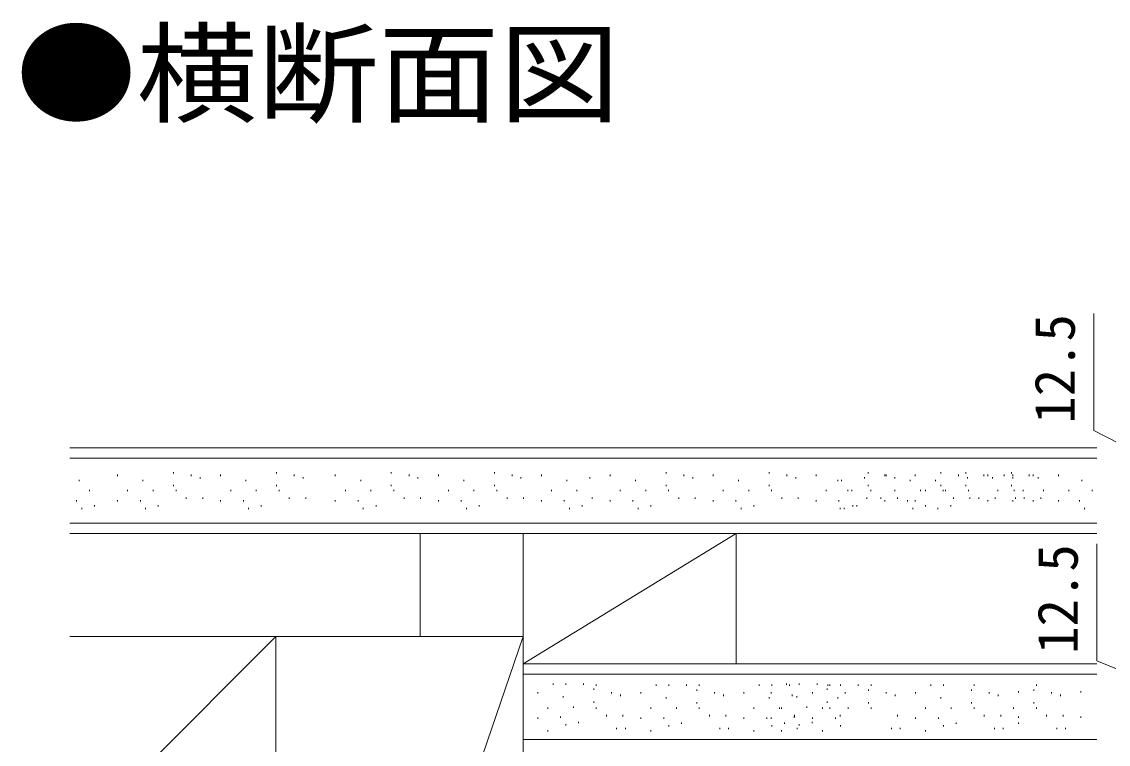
# Model space of a CAD drawing. Units: millimetres, scale not verified. Extents: x -1188 to -198, y -840 to 760.
# Drawn here: x -924 to -765.8, y -553.3 to -448 of the extents above; entities that cross this region are included whole.
import ezdxf
from ezdxf.enums import TextEntityAlignment as Align

# ---------------------------------------------------------------- set-up
doc = ezdxf.new("R2010")
doc.units = ezdxf.units.MM
doc.header["$LTSCALE"] = 4
doc.layers.add('0-1_USER1', color=4, linetype='Continuous')
doc.layers.add('0-3_YKK_D', color=6, linetype='Continuous', lineweight=9)
doc.layers.add('0-7_YSS_K', color=3, linetype='Continuous', lineweight=9)
doc.styles.add('ＭＳ ゴシック', font='')
doc.styles.get('ＭＳ ゴシック').set_extended_font_data('MS Gothic')

msp = doc.modelspace()

# ---------------------------------------------------------------- linework, layer by layer
at = {"layer": '0-3_YKK_D'}
for p, q in [((-767.93, -507.586), (-767.93, -490.546)), ((-751, -516.337), (-767.93, -507.586)), ((-767.5, -541.112), (-767.5, -524.072)), ((-751, -547.837), (-767.5, -541.112))]:
    msp.add_line(p, q, dxfattribs=at)
at = {"layer": '0-7_YSS_K'}
for p, q in [((-917, -510.087), (-767.5, -510.087)), ((-767.5, -511.587), (-917, -511.587)), ((-910.082, -514.205), (-910.082, -514.005)), ((-901.928, -513.835), (-901.928, -513.635)), ((-899.334, -514.205), (-899.334, -514.005)), ((-895.082, -514.205), (-895.082, -514.005)), ((-886.928, -513.835), (-886.928, -513.635)), ((-884.334, -514.205), (-884.334, -514.005)), ((-878.361, -514.205), (-878.361, -514.005)), ((-870.207, -513.835), (-870.207, -513.635)), ((-867.612, -514.205), (-867.612, -514.005)), ((-863.361, -514.205), (-863.361, -514.005)), ((-855.207, -513.835), (-855.207, -513.635)), ((-852.612, -514.205), (-852.612, -514.005)), ((-848.361, -514.205), (-848.361, -514.005)), ((-838.36, -514.205), (-838.36, -514.005)), ((-838.36, -514.205), (-838.36, -514.005)), ((-830.207, -513.835), (-830.207, -513.635)), ((-827.612, -514.205), (-827.612, -514.005)), ((-823.36, -514.205), (-823.36, -514.005)), ((-815.207, -513.835), (-815.207, -513.635)), ((-812.612, -514.205), (-812.612, -514.005)), ((-808.361, -514.205), (-808.361, -514.005)), ((-800.762, -513.835), (-800.762, -513.635)), ((-798.36, -514.205), (-798.36, -514.005)), ((-798.167, -514.205), (-798.167, -514.005)), ((-793.915, -514.205), (-793.915, -514.005)), ((-790.207, -513.835), (-790.207, -513.635)), ((-787.612, -514.205), (-787.612, -514.005)), ((-786.536, -513.835), (-786.536, -513.635)), ((-783.942, -514.205), (-783.942, -514.005)), ((-783.361, -514.205), (-783.361, -514.005)), ((-780.986, -514.205), (-780.986, -514.005)), ((-779.909, -513.835), (-779.909, -513.635)), ((-779.69, -514.205), (-779.69, -514.005)), ((-777.315, -514.205), (-777.315, -514.005)), ((-776.734, -514.205), (-776.734, -514.005)), ((-773.063, -514.205), (-773.063, -514.005)), ((-915.654, -514.947), (-915.654, -514.747)), ((-906.376, -514.947), (-906.376, -514.747)), ((-901.928, -515.688), (-901.928, -515.488)), ((-898.047, -514.576), (-898.047, -514.376)), ((-891.376, -514.947), (-891.376, -514.747)), ((-886.928, -515.688), (-886.928, -515.488)), ((-883.047, -514.576), (-883.047, -514.376)), ((-874.654, -514.947), (-874.654, -514.747)), ((-870.207, -515.688), (-870.207, -515.488)), ((-866.326, -514.576), (-866.326, -514.376)), ((-859.654, -514.947), (-859.654, -514.747)), ((-855.207, -515.688), (-855.207, -515.488)), ((-851.326, -514.576), (-851.326, -514.376)), ((-844.654, -514.947), (-844.654, -514.747)), ((-841.326, -514.576), (-841.326, -514.376)), ((-834.654, -514.947), (-834.654, -514.747)), ((-830.207, -515.688), (-830.207, -515.488)), ((-826.326, -514.576), (-826.326, -514.376)), ((-819.654, -514.947), (-819.654, -514.747)), ((-815.207, -515.688), (-815.207, -515.488)), ((-811.326, -514.576), (-811.326, -514.376)), ((-805.209, -514.947), (-805.209, -514.747)), ((-804.654, -514.947), (-804.654, -514.747)), ((-801.326, -514.576), (-801.326, -514.376)), ((-800.762, -515.688), (-800.762, -515.488)), ((-796.88, -514.576), (-796.88, -514.376)), ((-794.654, -514.947), (-794.654, -514.747)), ((-790.984, -514.947), (-790.984, -514.747)), ((-790.207, -515.688), (-790.207, -515.488)), ((-786.536, -515.688), (-786.536, -515.488)), ((-786.326, -514.576), (-786.326, -514.376)), ((-782.655, -514.576), (-782.655, -514.376)), ((-779.909, -515.688), (-779.909, -515.488)), ((-779.699, -514.576), (-779.699, -514.376)), ((-776.028, -514.576), (-776.028, -514.376)), ((-769.654, -514.947), (-769.654, -514.747)), ((-914.172, -516.429), (-914.172, -516.229)), ((-908.599, -516.429), (-908.599, -516.229)), ((-904.893, -516.429), (-904.893, -516.229)), ((-901.558, -516.429), (-901.558, -516.229)), ((-893.599, -516.429), (-893.599, -516.229)), ((-889.893, -516.429), (-889.893, -516.229)), ((-886.558, -516.429), (-886.558, -516.229)), ((-876.878, -516.429), (-876.878, -516.229)), ((-873.172, -516.429), (-873.172, -516.229)), ((-869.836, -516.429), (-869.836, -516.229)), ((-861.878, -516.429), (-861.878, -516.229)), ((-858.172, -516.429), (-858.172, -516.229)), ((-854.836, -516.429), (-854.836, -516.229)), ((-846.878, -516.429), (-846.878, -516.229)), ((-843.172, -516.429), (-843.172, -516.229)), ((-836.878, -516.429), (-836.878, -516.229)), ((-836.878, -516.429), (-836.878, -516.229)), ((-833.172, -516.429), (-833.172, -516.229)), ((-829.836, -516.429), (-829.836, -516.229)), ((-821.878, -516.429), (-821.878, -516.229)), ((-818.172, -516.429), (-818.172, -516.229)), ((-814.836, -516.429), (-814.836, -516.229)), ((-806.878, -516.429), (-806.878, -516.229)), ((-803.727, -516.429), (-803.727, -516.229)), ((-803.172, -516.429), (-803.172, -516.229)), ((-800.391, -516.429), (-800.391, -516.229)), ((-796.878, -516.429), (-796.878, -516.229)), ((-793.172, -516.429), (-793.172, -516.229)), ((-792.433, -516.429), (-792.433, -516.229)), ((-789.836, -516.429), (-789.836, -516.229)), ((-789.501, -516.429), (-789.501, -516.229)), ((-786.166, -516.429), (-786.166, -516.229)), ((-781.878, -516.429), (-781.878, -516.229)), ((-779.539, -516.429), (-779.539, -516.229)), ((-778.207, -516.429), (-778.207, -516.229)), ((-775.251, -516.429), (-775.251, -516.229)), ((-771.581, -516.429), (-771.581, -516.229)), ((-768.172, -516.429), (-768.172, -516.229)), ((-916.025, -517.912), (-916.025, -517.712)), ((-915.284, -519.024), (-915.284, -518.824)), ((-913.43, -518.653), (-913.43, -518.453)), ((-910.082, -517.912), (-910.082, -517.712)), ((-906.746, -517.912), (-906.746, -517.712)), ((-906.005, -519.024), (-906.005, -518.824)), ((-904.152, -518.653), (-904.152, -518.453)), ((-900.075, -517.541), (-900.075, -517.341)), ((-897.676, -517.541), (-897.676, -517.341)), ((-895.082, -517.912), (-895.082, -517.712)), ((-891.746, -517.912), (-891.746, -517.712)), ((-891.005, -519.024), (-891.005, -518.824)), ((-889.152, -518.653), (-889.152, -518.453)), ((-885.075, -517.541), (-885.075, -517.341)), ((-882.676, -517.541), (-882.676, -517.341)), ((-878.361, -517.912), (-878.361, -517.712)), ((-875.025, -517.912), (-875.025, -517.712)), ((-874.284, -519.024), (-874.284, -518.824)), ((-872.43, -518.653), (-872.43, -518.453)), ((-868.354, -517.541), (-868.354, -517.341)), ((-865.955, -517.541), (-865.955, -517.341)), ((-863.361, -517.912), (-863.361, -517.712)), ((-860.025, -517.912), (-860.025, -517.712)), ((-859.284, -519.024), (-859.284, -518.824)), ((-857.43, -518.653), (-857.43, -518.453)), ((-853.354, -517.541), (-853.354, -517.341)), ((-850.955, -517.541), (-850.955, -517.341)), ((-848.361, -517.912), (-848.361, -517.712)), ((-845.025, -517.912), (-845.025, -517.712)), ((-844.284, -519.024), (-844.284, -518.824)), ((-842.43, -518.653), (-842.43, -518.453)), ((-840.955, -517.541), (-840.955, -517.341)), ((-838.36, -517.912), (-838.36, -517.712)), ((-838.36, -517.912), (-838.36, -517.712)), ((-835.025, -517.912), (-835.025, -517.712)), ((-834.284, -519.024), (-834.284, -518.824)), ((-832.43, -518.653), (-832.43, -518.453)), ((-828.354, -517.541), (-828.354, -517.341)), ((-825.955, -517.541), (-825.955, -517.341)), ((-823.36, -517.912), (-823.36, -517.712)), ((-820.025, -517.912), (-820.025, -517.712)), ((-819.284, -519.024), (-819.284, -518.824)), ((-817.43, -518.653), (-817.43, -518.453)), ((-813.354, -517.541), (-813.354, -517.341)), ((-810.955, -517.541), (-810.955, -517.341)), ((-808.361, -517.912), (-808.361, -517.712)), ((-805.025, -517.912), (-805.025, -517.712)), ((-804.839, -519.024), (-804.839, -518.824)), ((-804.284, -519.024), (-804.284, -518.824)), ((-802.985, -518.653), (-802.985, -518.453)), ((-802.43, -518.653), (-802.43, -518.453)), ((-800.955, -517.541), (-800.955, -517.341)), ((-798.908, -517.541), (-798.908, -517.341)), ((-798.36, -517.912), (-798.36, -517.712)), ((-796.51, -517.541), (-796.51, -517.341)), ((-795.025, -517.912), (-795.025, -517.712)), ((-794.284, -519.024), (-794.284, -518.824)), ((-793.915, -517.912), (-793.915, -517.712)), ((-792.43, -518.653), (-792.43, -518.453)), ((-790.613, -519.024), (-790.613, -518.824)), ((-788.76, -518.653), (-788.76, -518.453)), ((-788.354, -517.541), (-788.354, -517.341)), ((-785.955, -517.541), (-785.955, -517.341)), ((-784.683, -517.541), (-784.683, -517.341)), ((-783.361, -517.912), (-783.361, -517.712)), ((-782.284, -517.541), (-782.284, -517.341)), ((-779.69, -517.912), (-779.69, -517.712)), ((-779.328, -517.541), (-779.328, -517.341)), ((-778.056, -517.541), (-778.056, -517.341)), ((-776.734, -517.912), (-776.734, -517.712)), ((-775.658, -517.541), (-775.658, -517.341)), ((-773.063, -517.912), (-773.063, -517.712)), ((-770.025, -517.912), (-770.025, -517.712)), ((-769.284, -519.024), (-769.284, -518.824)), ((-917, -521.087), (-767.5, -521.087)), ((-917, -522.587), (-856, -522.587)), ((-767.5, -522.587), (-917, -522.587)), ((-866, -522.587), (-866, -537.587)), ((-851, -541.587), (-820, -522.587)), ((-851, -522.587), (-851, -657.587)), ((-820, -522.587), (-820, -541.587)), ((-917, -567.587), (-887, -537.587)), ((-851, -537.587), (-887, -642.587)), ((-851, -537.587), (-887, -537.587)), ((-887, -537.587), (-887, -642.587)), ((-851, -537.587), (-851, -642.587)), ((-767.5, -541.587), (-851, -541.587)), ((-767.5, -541.587), (-851, -541.587)), ((-851, -543.087), (-767.5, -543.087)), ((-848.887, -545.882), (-848.887, -545.682)), ((-846.663, -544.636), (-846.663, -544.436)), ((-844.81, -544.636), (-844.81, -544.436)), ((-842.216, -544.636), (-842.216, -544.436)), ((-840.733, -545.377), (-840.733, -545.177)), ((-840.363, -544.77), (-840.363, -544.57)), ((-838.139, -545.882), (-838.139, -545.682)), ((-833.887, -545.882), (-833.887, -545.682)), ((-831.663, -544.77), (-831.663, -544.57)), ((-829.81, -544.77), (-829.81, -544.57)), ((-827.216, -544.77), (-827.216, -544.57)), ((-825.733, -545.511), (-825.733, -545.311)), ((-825.363, -544.77), (-825.363, -544.57)), ((-823.139, -545.882), (-823.139, -545.682)), ((-818.887, -545.882), (-818.887, -545.682)), ((-816.663, -544.77), (-816.663, -544.57)), ((-814.876, -545.882), (-814.876, -545.682)), ((-814.81, -544.77), (-814.81, -544.57)), ((-812.652, -544.636), (-812.652, -544.436)), ((-812.216, -544.77), (-812.216, -544.57)), ((-810.799, -544.636), (-810.799, -544.436)), ((-808.887, -545.882), (-808.887, -545.682)), ((-808.204, -544.636), (-808.204, -544.436)), ((-806.722, -545.377), (-806.722, -545.177)), ((-806.663, -544.77), (-806.663, -544.57)), ((-806.351, -544.77), (-806.351, -544.57)), ((-804.81, -544.77), (-804.81, -544.57)), ((-804.127, -545.882), (-804.127, -545.682)), ((-802.216, -544.77), (-802.216, -544.57)), ((-800.733, -545.511), (-800.733, -545.311)), ((-800.363, -544.77), (-800.363, -544.57)), ((-798.139, -545.882), (-798.139, -545.682)), ((-793.887, -545.882), (-793.887, -545.682)), ((-791.663, -544.77), (-791.663, -544.57)), ((-789.81, -544.77), (-789.81, -544.57)), ((-785.733, -545.511), (-785.733, -545.311)), ((-785.363, -544.77), (-785.363, -544.57)), ((-783.139, -545.882), (-783.139, -545.682)), ((-778.887, -545.748), (-778.887, -545.548)), ((-776.659, -545.511), (-776.659, -545.311)), ((-776.288, -544.77), (-776.288, -544.57)), ((-774.064, -545.882), (-774.064, -545.682)), ((-769.813, -545.748), (-769.813, -545.548)), ((-845.181, -546.489), (-845.181, -546.289)), ((-840.733, -547.23), (-840.733, -547.03)), ((-836.852, -546.252), (-836.852, -546.052)), ((-830.181, -546.623), (-830.181, -546.423)), ((-825.733, -547.364), (-825.733, -547.164)), ((-821.852, -546.252), (-821.852, -546.052)), ((-815.181, -546.623), (-815.181, -546.423)), ((-811.852, -546.252), (-811.852, -546.052)), ((-811.169, -546.489), (-811.169, -546.289)), ((-806.722, -547.23), (-806.722, -547.03)), ((-805.181, -546.623), (-805.181, -546.423)), ((-800.733, -547.364), (-800.733, -547.164)), ((-796.852, -546.252), (-796.852, -546.052)), ((-790.181, -546.623), (-790.181, -546.423)), ((-785.733, -547.364), (-785.733, -547.164)), ((-781.852, -546.252), (-781.852, -546.052)), ((-776.659, -547.364), (-776.659, -547.164)), ((-772.778, -546.252), (-772.778, -546.052)), ((-847.405, -548.105), (-847.405, -547.905)), ((-843.698, -547.971), (-843.698, -547.771)), ((-840.363, -548.105), (-840.363, -547.905)), ((-832.405, -548.105), (-832.405, -547.905)), ((-828.698, -548.105), (-828.698, -547.905)), ((-825.363, -548.105), (-825.363, -547.905)), ((-817.405, -548.105), (-817.405, -547.905)), ((-813.698, -548.105), (-813.698, -547.905)), ((-813.393, -548.105), (-813.393, -547.905)), ((-809.687, -547.971), (-809.687, -547.771)), ((-807.405, -548.105), (-807.405, -547.905)), ((-806.351, -548.105), (-806.351, -547.905)), ((-803.698, -548.105), (-803.698, -547.905)), ((-800.363, -548.105), (-800.363, -547.905)), ((-792.405, -548.105), (-792.405, -547.905)), ((-788.698, -548.105), (-788.698, -547.905)), ((-785.363, -548.105), (-785.363, -547.905)), ((-779.624, -548.105), (-779.624, -547.905)), ((-776.288, -548.105), (-776.288, -547.905)), ((-848.887, -549.588), (-848.887, -549.388)), ((-845.551, -549.454), (-845.551, -549.254)), ((-844.81, -550.566), (-844.81, -550.366)), ((-842.957, -550.195), (-842.957, -549.995)), ((-838.88, -549.217), (-838.88, -549.017)), ((-836.481, -549.217), (-836.481, -549.017)), ((-833.887, -549.588), (-833.887, -549.388)), ((-830.551, -549.588), (-830.551, -549.388)), ((-829.81, -550.7), (-829.81, -550.5)), ((-827.957, -550.329), (-827.957, -550.129)), ((-823.88, -549.217), (-823.88, -549.017)), ((-821.481, -549.217), (-821.481, -549.017)), ((-818.887, -549.588), (-818.887, -549.388)), ((-815.551, -549.588), (-815.551, -549.388)), ((-814.876, -549.588), (-814.876, -549.388)), ((-814.81, -550.7), (-814.81, -550.5)), ((-812.957, -550.329), (-812.957, -550.129)), ((-811.54, -549.454), (-811.54, -549.254)), ((-811.481, -549.217), (-811.481, -549.017)), ((-810.799, -550.566), (-810.799, -550.366)), ((-808.946, -550.195), (-808.946, -549.995)), ((-808.887, -549.588), (-808.887, -549.388)), ((-805.551, -549.588), (-805.551, -549.388)), ((-804.869, -549.217), (-804.869, -549.017)), ((-804.81, -550.7), (-804.81, -550.5)), ((-796.481, -549.217), (-796.481, -549.017)), ((-793.887, -549.588), (-793.887, -549.388)), ((-790.551, -549.588), (-790.551, -549.388)), ((-789.81, -550.7), (-789.81, -550.5)), ((-787.957, -550.329), (-787.957, -550.129)), ((-783.88, -549.217), (-783.88, -549.017)), ((-781.481, -549.217), (-781.481, -549.017)), ((-778.887, -549.454), (-778.887, -549.254)), ((-778.883, -550.329), (-778.883, -550.129)), ((-774.806, -549.217), (-774.806, -549.017)), ((-772.407, -549.217), (-772.407, -549.017)), ((-769.813, -549.454), (-769.813, -549.254)), ((-847.405, -551.441), (-847.405, -551.241)), ((-837.398, -551.07), (-837.398, -550.87)), ((-836.111, -551.07), (-836.111, -550.87)), ((-832.405, -551.441), (-832.405, -551.241)), ((-822.398, -551.07), (-822.398, -550.87)), ((-821.111, -551.07), (-821.111, -550.87)), ((-817.405, -551.441), (-817.405, -551.241)), ((-813.393, -551.441), (-813.393, -551.241)), ((-811.111, -551.07), (-811.111, -550.87)), ((-807.405, -551.441), (-807.405, -551.241)), ((-797.398, -551.07), (-797.398, -550.87)), ((-796.111, -551.07), (-796.111, -550.87)), ((-792.405, -551.441), (-792.405, -551.241)), ((-782.398, -551.07), (-782.398, -550.87)), ((-781.111, -551.07), (-781.111, -550.87)), ((-773.323, -551.07), (-773.323, -550.87)), ((-772.036, -551.07), (-772.036, -550.87)), ((-767.5, -552.587), (-851, -552.587))]:
    msp.add_line(p, q, dxfattribs=at)
msp.add_lwpolyline([(-917, -537.587), (-887, -537.587), (-887, -642.587)], dxfattribs=at)

# ---------------------------------------------------------------- texts
at = {"layer": '0-1_USER1', "color": 7, "style": 'ＭＳ ゴシック', "width": 1.1}
msp.add_text('●横断面図', height=11.73, dxfattribs=at).set_placement((-924.903, -464.991), align=Align.BOTTOM_LEFT)
at = {"layer": '0-3_YKK_D', "color": 4, "style": 'ＭＳ ゴシック'}
for p in [(-768.93, -506.586), (-768.5, -540.112)]:
    msp.add_text('12.5', height=5.865, rotation=90, dxfattribs=at).set_placement(p, align=Align.BOTTOM_LEFT)

doc.saveas('drawing.dxf')
